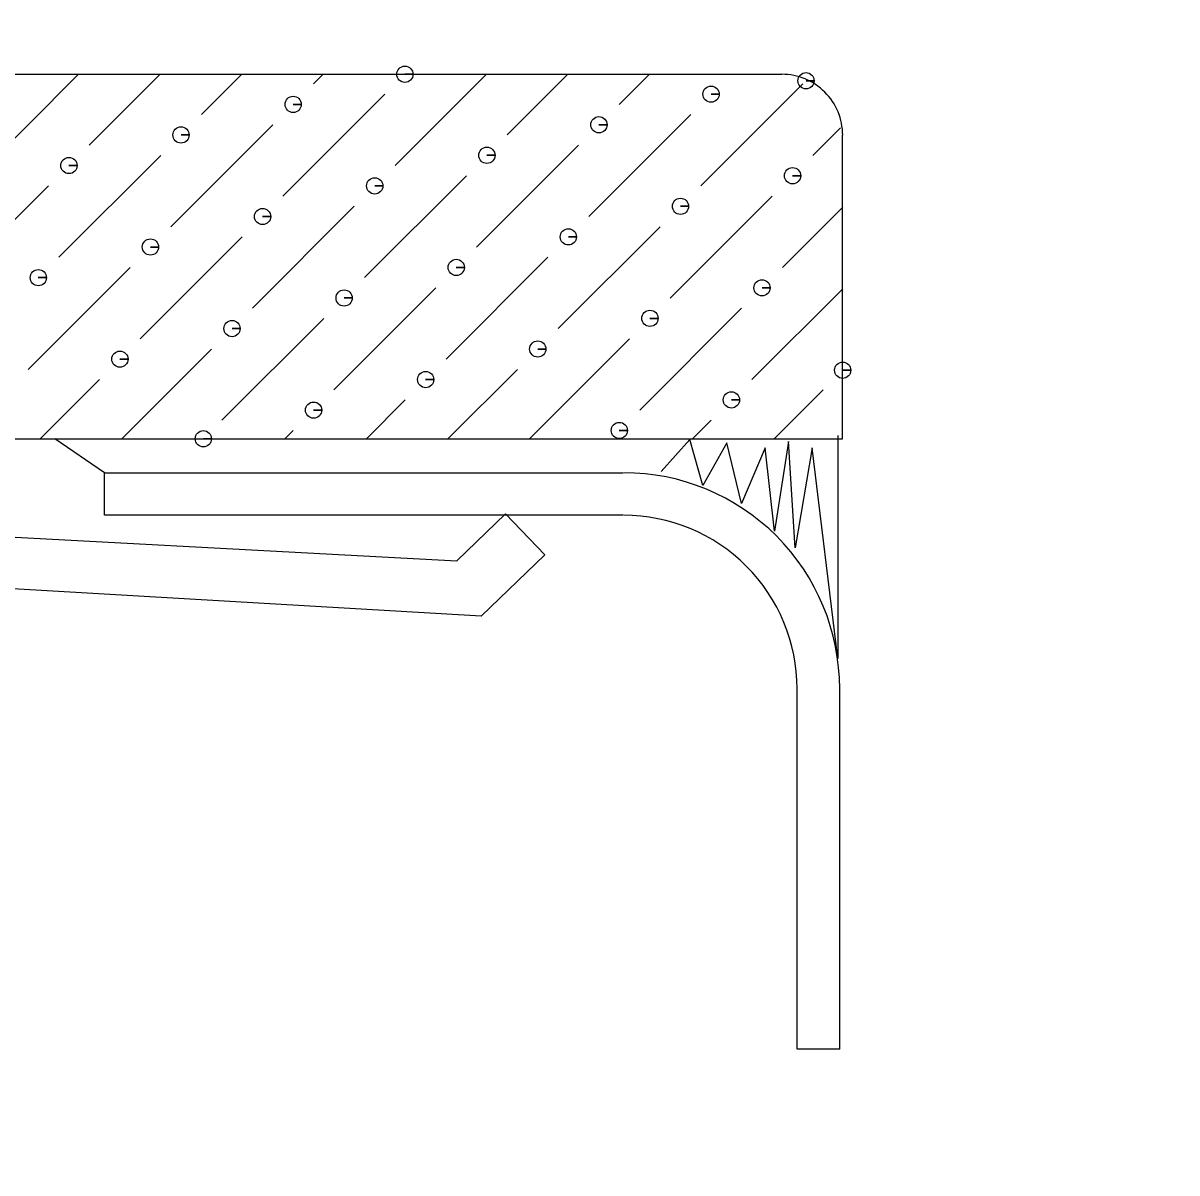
# Model space of a CAD drawing. Header units: millimetres. Extents: x 307 to 1784, y 295 to 1332.
# Drawn here: x 1347.98 to 1378.74, y 807.55 to 838.21 of the extents above; entities that cross this region are included whole.
import ezdxf

# ---------------------------------------------------------------- set-up
doc = ezdxf.new("R2010")
doc.units = ezdxf.units.MM
for name, color, linetype, lineweight in [('尺寸標注', 1, 'Continuous', 30), ('文字', 3, 'Continuous', 30), ('細實線', 1, 'Continuous', 13)]:
    doc.layers.add(name, color=color, linetype=linetype, lineweight=lineweight)
doc.styles.add('DIM', font='txt.shx', dxfattribs={"width": 0.7, "bigfont": 'chineset.shx'})
doc.dimstyles.new('mm+in(开孔纸尺寸)', dxfattribs={"dimscale": 3, "dimtxt": 3.8, "dimasz": 2, "dimexe": 1.25, "dimexo": 0.625, "dimgap": 2, "dimtad": 1, "dimtxsty": 'DIM', "dimcen": 0, "dimclrd": 256, "dimclre": 256, "dimclrt": 3, "dimadec": 0, "dimazin": 0, "dimtfac": 1, "dimtmove": 0, "dimatfit": 1, "dimfxl": 1, "dimlwd": -1, "dimarcsym": 0})

# ---------------------------------------------------------------- blocks, each defined once
blk = doc.blocks.new('*D25')
at = {"layer": 'Defpoints', "color": 0}
for p in [(689.032, 971.518), (1474.332, 971.518), (1474.332, 622.848)]:
    blk.add_point(p, dxfattribs=at)
at = {"layer": '尺寸標注', "lineweight": -2}
for p, q in [((689.032, 969.643), (689.032, 619.098)), ((1474.332, 969.643), (1474.332, 619.098))]:
    blk.add_line(p, q, dxfattribs=at)
at = {"layer": '尺寸標注'}
blk.add_line((695.032, 622.848), (1468.332, 622.848), dxfattribs=at)
for points in [[(695.032, 623.848), (695.032, 621.848), (689.032, 622.848)], [(1468.332, 621.848), (1468.332, 623.848), (1474.332, 622.848)]]:
    blk.add_solid(points, dxfattribs=at)
at = {"layer": '尺寸標注', "color": 3, "insert": (1081.682, 635.498), "char_height": 11.4, "attachment_point": 5, "style": 'DIM'}
blk.add_mtext('785,3mm [30 15/16"]', dxfattribs=at)
blk = doc.blocks.new('*D26')
at = {"layer": 'Defpoints', "color": 0}
for p in [(695.382, 971.518), (1467.982, 971.518), (1467.982, 651.77)]:
    blk.add_point(p, dxfattribs=at)
at = {"layer": '尺寸標注', "lineweight": -2}
for p, q in [((695.382, 969.643), (695.382, 648.02)), ((1467.982, 969.643), (1467.982, 648.02))]:
    blk.add_line(p, q, dxfattribs=at)
at = {"layer": '尺寸標注'}
blk.add_line((701.382, 651.77), (1461.982, 651.77), dxfattribs=at)
for points in [[(701.382, 652.77), (701.382, 650.77), (695.382, 651.77)], [(1461.982, 650.77), (1461.982, 652.77), (1467.982, 651.77)]]:
    blk.add_solid(points, dxfattribs=at)
at = {"layer": '尺寸標注', "color": 3, "insert": (1081.682, 664.42), "char_height": 11.4, "attachment_point": 5, "style": 'DIM'}
blk.add_mtext('772,6mm [30 7/16"]', dxfattribs=at)
blk = doc.blocks.new('*D31')
at = {"layer": 'Defpoints', "color": 0}
for p in [(1447.982, 969.078), (1081.682, 802.741), (1447.982, 712.267)]:
    blk.add_point(p, dxfattribs=at)
at = {"layer": '尺寸標注', "lineweight": -2}
for p, q in [((1447.982, 967.203), (1447.982, 708.517)), ((1081.682, 800.866), (1081.682, 708.517))]:
    blk.add_line(p, q, dxfattribs=at)
at = {"layer": '尺寸標注'}
blk.add_line((1087.682, 712.267), (1441.982, 712.267), dxfattribs=at)
for points in [[(1087.682, 713.267), (1087.682, 711.267), (1081.682, 712.267)], [(1441.982, 711.267), (1441.982, 713.267), (1447.982, 712.267)]]:
    blk.add_solid(points, dxfattribs=at)
at = {"layer": '尺寸標注', "color": 3, "insert": (1264.832, 724.917), "char_height": 11.4, "attachment_point": 5, "style": 'DIM'}
blk.add_mtext('366,3mm [14 7/16"]', dxfattribs=at)
blk = doc.blocks.new('*D38')
at = {"layer": 'Defpoints', "color": 0}
for p in [(701.732, 971.428), (1461.632, 971.428), (1461.632, 678.866)]:
    blk.add_point(p, dxfattribs=at)
at = {"layer": '尺寸標注', "lineweight": -2}
for p, q in [((701.732, 969.553), (701.732, 675.116)), ((1461.632, 969.553), (1461.632, 675.116))]:
    blk.add_line(p, q, dxfattribs=at)
at = {"layer": '尺寸標注'}
blk.add_line((707.732, 678.866), (1455.632, 678.866), dxfattribs=at)
for points in [[(707.732, 679.866), (707.732, 677.866), (701.732, 678.866)], [(1455.632, 677.866), (1455.632, 679.866), (1461.632, 678.866)]]:
    blk.add_solid(points, dxfattribs=at)
at = {"layer": '尺寸標注', "color": 3, "insert": (1081.682, 691.516), "char_height": 11.4, "attachment_point": 5, "style": 'DIM'}
blk.add_mtext('759,9mm [29 15/16"]', dxfattribs=at)

msp = doc.modelspace()

# ---------------------------------------------------------------- linework, layer by layer
at = {"layer": '文字'}
msp.add_lwpolyline([(1378.339, 1173.062, 0.016145), (1281.882, 1176.178), (881.482, 1176.178, 0.016145), (785.024, 1173.062, 0.375749), (705.942, 1094.291, 0.034269), (705.942, 848.565, 0.375749), (785.024, 769.793, 0.016145), (881.482, 766.678), (1281.882, 766.678, 0.016145), (1378.339, 769.793, 0.375749), (1457.421, 848.565, 0.034269), (1457.421, 1094.291, 0.375749)], format="xyb", close=True, dxfattribs=at)
at = {"layer": '細實線', "lineweight": 9}
for points, knots in [([(1358.157, 836.843), (1358.157, 836.843), (1358.374, 836.843), (1358.374, 836.843), (1358.374, 836.843), (1358.374, 836.963), (1358.276, 837.06), (1358.157, 837.06), (1358.157, 837.06), (1358.037, 837.06), (1357.94, 836.963), (1357.94, 836.843), (1357.94, 836.843), (1357.94, 836.724), (1358.037, 836.627), (1358.157, 836.627), (1358.157, 836.627), (1358.276, 836.627), (1358.374, 836.724), (1358.374, 836.843), (1358.374, 836.843), (1358.374, 836.843), (1358.157, 836.843), (1358.157, 836.843)], [0, 0, 0, 0, 0.142857, 0.142857, 0.142857, 0.142857, 0.285714, 0.285714, 0.285714, 0.285714, 0.428571, 0.428571, 0.428571, 0.428571, 0.571429, 0.571429, 0.571429, 0.571429, 0.714286, 0.714286, 0.714286, 0.714286, 1, 1, 1, 1]), ([(1369.828, 835.22), (1369.828, 835.65), (1369.656, 836.062), (1369.352, 836.366), (1369.352, 836.366), (1369.047, 836.671), (1368.636, 836.843), (1368.204, 836.843)], [0, 0, 0, 0, 0.333333, 0.333333, 0.333333, 0.333333, 1, 1, 1, 1]), ([(1368.851, 836.67), (1368.851, 836.67), (1369.068, 836.67), (1369.068, 836.67), (1369.068, 836.67), (1369.068, 836.789), (1368.971, 836.887), (1368.851, 836.887), (1368.851, 836.887), (1368.732, 836.887), (1368.635, 836.789), (1368.635, 836.67), (1368.635, 836.67), (1368.635, 836.55), (1368.732, 836.453), (1368.851, 836.453), (1368.851, 836.453), (1368.971, 836.453), (1369.068, 836.55), (1369.068, 836.67), (1369.068, 836.67), (1369.068, 836.67), (1368.851, 836.67), (1368.851, 836.67)], [0, 0, 0, 0, 0.142857, 0.142857, 0.142857, 0.142857, 0.285714, 0.285714, 0.285714, 0.285714, 0.428571, 0.428571, 0.428571, 0.428571, 0.571429, 0.571429, 0.571429, 0.571429, 0.714286, 0.714286, 0.714286, 0.714286, 1, 1, 1, 1]), ([(1366.32, 836.313), (1366.32, 836.313), (1366.536, 836.313), (1366.536, 836.313), (1366.536, 836.313), (1366.536, 836.432), (1366.439, 836.529), (1366.32, 836.529), (1366.32, 836.529), (1366.2, 836.529), (1366.103, 836.432), (1366.103, 836.313), (1366.103, 836.313), (1366.103, 836.193), (1366.2, 836.096), (1366.32, 836.096), (1366.32, 836.096), (1366.439, 836.096), (1366.536, 836.193), (1366.536, 836.313), (1366.536, 836.313), (1366.536, 836.313), (1366.32, 836.313), (1366.32, 836.313)], [0, 0, 0, 0, 0.142857, 0.142857, 0.142857, 0.142857, 0.285714, 0.285714, 0.285714, 0.285714, 0.428571, 0.428571, 0.428571, 0.428571, 0.571429, 0.571429, 0.571429, 0.571429, 0.714286, 0.714286, 0.714286, 0.714286, 1, 1, 1, 1]), ([(1355.18, 836.04), (1355.18, 836.04), (1355.396, 836.04), (1355.396, 836.04), (1355.396, 836.04), (1355.396, 836.16), (1355.299, 836.257), (1355.18, 836.257), (1355.18, 836.257), (1355.06, 836.257), (1354.963, 836.16), (1354.963, 836.04), (1354.963, 836.04), (1354.963, 835.921), (1355.06, 835.824), (1355.18, 835.824), (1355.18, 835.824), (1355.299, 835.824), (1355.396, 835.921), (1355.396, 836.04), (1355.396, 836.04), (1355.396, 836.04), (1355.18, 836.04), (1355.18, 836.04)], [0, 0, 0, 0, 0.142857, 0.142857, 0.142857, 0.142857, 0.285714, 0.285714, 0.285714, 0.285714, 0.428571, 0.428571, 0.428571, 0.428571, 0.571429, 0.571429, 0.571429, 0.571429, 0.714286, 0.714286, 0.714286, 0.714286, 1, 1, 1, 1]), ([(1352.19, 835.226), (1352.19, 835.226), (1352.407, 835.226), (1352.407, 835.226), (1352.407, 835.226), (1352.407, 835.345), (1352.309, 835.442), (1352.19, 835.442), (1352.19, 835.442), (1352.07, 835.442), (1351.973, 835.345), (1351.973, 835.226), (1351.973, 835.226), (1351.973, 835.106), (1352.07, 835.009), (1352.19, 835.009), (1352.19, 835.009), (1352.309, 835.009), (1352.407, 835.106), (1352.407, 835.226), (1352.407, 835.226), (1352.407, 835.226), (1352.19, 835.226), (1352.19, 835.226)], [0, 0, 0, 0, 0.142857, 0.142857, 0.142857, 0.142857, 0.285714, 0.285714, 0.285714, 0.285714, 0.428571, 0.428571, 0.428571, 0.428571, 0.571429, 0.571429, 0.571429, 0.571429, 0.714286, 0.714286, 0.714286, 0.714286, 1, 1, 1, 1]), ([(1363.33, 835.496), (1363.33, 835.496), (1363.547, 835.496), (1363.547, 835.496), (1363.547, 835.496), (1363.547, 835.616), (1363.45, 835.713), (1363.33, 835.713), (1363.33, 835.713), (1363.211, 835.713), (1363.113, 835.616), (1363.113, 835.496), (1363.113, 835.496), (1363.113, 835.377), (1363.211, 835.279), (1363.33, 835.279), (1363.33, 835.279), (1363.45, 835.279), (1363.547, 835.377), (1363.547, 835.496), (1363.547, 835.496), (1363.547, 835.496), (1363.33, 835.496), (1363.33, 835.496)], [0, 0, 0, 0, 0.142857, 0.142857, 0.142857, 0.142857, 0.285714, 0.285714, 0.285714, 0.285714, 0.428571, 0.428571, 0.428571, 0.428571, 0.571429, 0.571429, 0.571429, 0.571429, 0.714286, 0.714286, 0.714286, 0.714286, 1, 1, 1, 1]), ([(1360.343, 834.683), (1360.343, 834.683), (1360.56, 834.683), (1360.56, 834.683), (1360.56, 834.683), (1360.56, 834.802), (1360.462, 834.9), (1360.343, 834.9), (1360.343, 834.9), (1360.223, 834.9), (1360.126, 834.802), (1360.126, 834.683), (1360.126, 834.683), (1360.126, 834.564), (1360.223, 834.466), (1360.343, 834.466), (1360.343, 834.466), (1360.462, 834.466), (1360.56, 834.564), (1360.56, 834.683), (1360.56, 834.683), (1360.56, 834.683), (1360.343, 834.683), (1360.343, 834.683)], [0, 0, 0, 0, 0.142857, 0.142857, 0.142857, 0.142857, 0.285714, 0.285714, 0.285714, 0.285714, 0.428571, 0.428571, 0.428571, 0.428571, 0.571429, 0.571429, 0.571429, 0.571429, 0.714286, 0.714286, 0.714286, 0.714286, 1, 1, 1, 1]), ([(1349.203, 834.41), (1349.203, 834.41), (1349.419, 834.41), (1349.419, 834.41), (1349.419, 834.41), (1349.419, 834.53), (1349.322, 834.627), (1349.203, 834.627), (1349.203, 834.627), (1349.083, 834.627), (1348.986, 834.53), (1348.986, 834.41), (1348.986, 834.41), (1348.986, 834.291), (1349.083, 834.194), (1349.203, 834.194), (1349.203, 834.194), (1349.322, 834.194), (1349.419, 834.291), (1349.419, 834.41), (1349.419, 834.41), (1349.419, 834.41), (1349.203, 834.41), (1349.203, 834.41)], [0, 0, 0, 0, 0.142857, 0.142857, 0.142857, 0.142857, 0.285714, 0.285714, 0.285714, 0.285714, 0.428571, 0.428571, 0.428571, 0.428571, 0.571429, 0.571429, 0.571429, 0.571429, 0.714286, 0.714286, 0.714286, 0.714286, 1, 1, 1, 1]), ([(1368.493, 834.138), (1368.493, 834.138), (1368.709, 834.138), (1368.709, 834.138), (1368.709, 834.138), (1368.709, 834.258), (1368.612, 834.355), (1368.493, 834.355), (1368.493, 834.355), (1368.373, 834.355), (1368.276, 834.258), (1368.276, 834.138), (1368.276, 834.138), (1368.276, 834.019), (1368.373, 833.922), (1368.493, 833.922), (1368.493, 833.922), (1368.612, 833.922), (1368.709, 834.019), (1368.709, 834.138), (1368.709, 834.138), (1368.709, 834.138), (1368.493, 834.138), (1368.493, 834.138)], [0, 0, 0, 0, 0.142857, 0.142857, 0.142857, 0.142857, 0.285714, 0.285714, 0.285714, 0.285714, 0.428571, 0.428571, 0.428571, 0.428571, 0.571429, 0.571429, 0.571429, 0.571429, 0.714286, 0.714286, 0.714286, 0.714286, 1, 1, 1, 1]), ([(1357.354, 833.868), (1357.354, 833.868), (1357.571, 833.868), (1357.571, 833.868), (1357.571, 833.868), (1357.571, 833.988), (1357.473, 834.085), (1357.354, 834.085), (1357.354, 834.085), (1357.234, 834.085), (1357.137, 833.988), (1357.137, 833.868), (1357.137, 833.868), (1357.137, 833.749), (1357.234, 833.651), (1357.354, 833.651), (1357.354, 833.651), (1357.473, 833.651), (1357.571, 833.749), (1357.571, 833.868), (1357.571, 833.868), (1357.571, 833.868), (1357.354, 833.868), (1357.354, 833.868)], [0, 0, 0, 0, 0.142857, 0.142857, 0.142857, 0.142857, 0.285714, 0.285714, 0.285714, 0.285714, 0.428571, 0.428571, 0.428571, 0.428571, 0.571429, 0.571429, 0.571429, 0.571429, 0.714286, 0.714286, 0.714286, 0.714286, 1, 1, 1, 1]), ([(1354.364, 833.051), (1354.364, 833.051), (1354.581, 833.051), (1354.581, 833.051), (1354.581, 833.051), (1354.581, 833.171), (1354.484, 833.268), (1354.364, 833.268), (1354.364, 833.268), (1354.245, 833.268), (1354.148, 833.171), (1354.148, 833.051), (1354.148, 833.051), (1354.148, 832.932), (1354.245, 832.835), (1354.364, 832.835), (1354.364, 832.835), (1354.484, 832.835), (1354.581, 832.932), (1354.581, 833.051), (1354.581, 833.051), (1354.581, 833.051), (1354.364, 833.051), (1354.364, 833.051)], [0, 0, 0, 0, 0.142857, 0.142857, 0.142857, 0.142857, 0.285714, 0.285714, 0.285714, 0.285714, 0.428571, 0.428571, 0.428571, 0.428571, 0.571429, 0.571429, 0.571429, 0.571429, 0.714286, 0.714286, 0.714286, 0.714286, 1, 1, 1, 1]), ([(1365.505, 833.323), (1365.505, 833.323), (1365.721, 833.323), (1365.721, 833.323), (1365.721, 833.323), (1365.721, 833.443), (1365.624, 833.54), (1365.505, 833.54), (1365.505, 833.54), (1365.385, 833.54), (1365.288, 833.443), (1365.288, 833.323), (1365.288, 833.323), (1365.288, 833.204), (1365.385, 833.107), (1365.505, 833.107), (1365.505, 833.107), (1365.624, 833.107), (1365.721, 833.204), (1365.721, 833.323), (1365.721, 833.323), (1365.721, 833.323), (1365.505, 833.323), (1365.505, 833.323)], [0, 0, 0, 0, 0.142857, 0.142857, 0.142857, 0.142857, 0.285714, 0.285714, 0.285714, 0.285714, 0.428571, 0.428571, 0.428571, 0.428571, 0.571429, 0.571429, 0.571429, 0.571429, 0.714286, 0.714286, 0.714286, 0.714286, 1, 1, 1, 1]), ([(1362.516, 832.509), (1362.516, 832.509), (1362.732, 832.509), (1362.732, 832.509), (1362.732, 832.509), (1362.732, 832.628), (1362.635, 832.725), (1362.516, 832.725), (1362.516, 832.725), (1362.396, 832.725), (1362.299, 832.628), (1362.299, 832.509), (1362.299, 832.509), (1362.299, 832.389), (1362.396, 832.292), (1362.516, 832.292), (1362.516, 832.292), (1362.635, 832.292), (1362.732, 832.389), (1362.732, 832.509), (1362.732, 832.509), (1362.732, 832.509), (1362.516, 832.509), (1362.516, 832.509)], [0, 0, 0, 0, 0.142857, 0.142857, 0.142857, 0.142857, 0.285714, 0.285714, 0.285714, 0.285714, 0.428571, 0.428571, 0.428571, 0.428571, 0.571429, 0.571429, 0.571429, 0.571429, 0.714286, 0.714286, 0.714286, 0.714286, 1, 1, 1, 1]), ([(1351.375, 832.238), (1351.375, 832.238), (1351.592, 832.238), (1351.592, 832.238), (1351.592, 832.238), (1351.592, 832.358), (1351.495, 832.455), (1351.375, 832.455), (1351.375, 832.455), (1351.256, 832.455), (1351.158, 832.358), (1351.158, 832.238), (1351.158, 832.238), (1351.158, 832.119), (1351.256, 832.021), (1351.375, 832.021), (1351.375, 832.021), (1351.495, 832.021), (1351.592, 832.119), (1351.592, 832.238), (1351.592, 832.238), (1351.592, 832.238), (1351.375, 832.238), (1351.375, 832.238)], [0, 0, 0, 0, 0.142857, 0.142857, 0.142857, 0.142857, 0.285714, 0.285714, 0.285714, 0.285714, 0.428571, 0.428571, 0.428571, 0.428571, 0.571429, 0.571429, 0.571429, 0.571429, 0.714286, 0.714286, 0.714286, 0.714286, 1, 1, 1, 1]), ([(1359.526, 831.694), (1359.526, 831.694), (1359.743, 831.694), (1359.743, 831.694), (1359.743, 831.694), (1359.743, 831.813), (1359.645, 831.91), (1359.526, 831.91), (1359.526, 831.91), (1359.407, 831.91), (1359.309, 831.813), (1359.309, 831.694), (1359.309, 831.694), (1359.309, 831.574), (1359.407, 831.477), (1359.526, 831.477), (1359.526, 831.477), (1359.645, 831.477), (1359.743, 831.574), (1359.743, 831.694), (1359.743, 831.694), (1359.743, 831.694), (1359.526, 831.694), (1359.526, 831.694)], [0, 0, 0, 0, 0.142857, 0.142857, 0.142857, 0.142857, 0.285714, 0.285714, 0.285714, 0.285714, 0.428571, 0.428571, 0.428571, 0.428571, 0.571429, 0.571429, 0.571429, 0.571429, 0.714286, 0.714286, 0.714286, 0.714286, 1, 1, 1, 1]), ([(1348.386, 831.421), (1348.386, 831.421), (1348.603, 831.421), (1348.603, 831.421), (1348.603, 831.421), (1348.603, 831.541), (1348.505, 831.638), (1348.386, 831.638), (1348.386, 831.638), (1348.266, 831.638), (1348.169, 831.541), (1348.169, 831.421), (1348.169, 831.421), (1348.169, 831.302), (1348.266, 831.205), (1348.386, 831.205), (1348.386, 831.205), (1348.505, 831.205), (1348.603, 831.302), (1348.603, 831.421), (1348.603, 831.421), (1348.603, 831.421), (1348.386, 831.421), (1348.386, 831.421)], [0, 0, 0, 0, 0.142857, 0.142857, 0.142857, 0.142857, 0.285714, 0.285714, 0.285714, 0.285714, 0.428571, 0.428571, 0.428571, 0.428571, 0.571429, 0.571429, 0.571429, 0.571429, 0.714286, 0.714286, 0.714286, 0.714286, 1, 1, 1, 1]), ([(1367.678, 831.15), (1367.678, 831.15), (1367.894, 831.15), (1367.894, 831.15), (1367.894, 831.15), (1367.894, 831.269), (1367.797, 831.366), (1367.678, 831.366), (1367.678, 831.366), (1367.558, 831.366), (1367.461, 831.269), (1367.461, 831.15), (1367.461, 831.15), (1367.461, 831.03), (1367.558, 830.933), (1367.678, 830.933), (1367.678, 830.933), (1367.797, 830.933), (1367.894, 831.03), (1367.894, 831.15), (1367.894, 831.15), (1367.894, 831.15), (1367.678, 831.15), (1367.678, 831.15)], [0, 0, 0, 0, 0.142857, 0.142857, 0.142857, 0.142857, 0.285714, 0.285714, 0.285714, 0.285714, 0.428571, 0.428571, 0.428571, 0.428571, 0.571429, 0.571429, 0.571429, 0.571429, 0.714286, 0.714286, 0.714286, 0.714286, 1, 1, 1, 1]), ([(1356.539, 830.879), (1356.539, 830.879), (1356.755, 830.879), (1356.755, 830.879), (1356.755, 830.879), (1356.755, 830.998), (1356.658, 831.095), (1356.539, 831.095), (1356.539, 831.095), (1356.419, 831.095), (1356.322, 830.998), (1356.322, 830.879), (1356.322, 830.879), (1356.322, 830.759), (1356.419, 830.662), (1356.539, 830.662), (1356.539, 830.662), (1356.658, 830.662), (1356.755, 830.759), (1356.755, 830.879), (1356.755, 830.879), (1356.755, 830.879), (1356.539, 830.879), (1356.539, 830.879)], [0, 0, 0, 0, 0.142857, 0.142857, 0.142857, 0.142857, 0.285714, 0.285714, 0.285714, 0.285714, 0.428571, 0.428571, 0.428571, 0.428571, 0.571429, 0.571429, 0.571429, 0.571429, 0.714286, 0.714286, 0.714286, 0.714286, 1, 1, 1, 1]), ([(1364.69, 830.336), (1364.69, 830.336), (1364.907, 830.336), (1364.907, 830.336), (1364.907, 830.336), (1364.907, 830.455), (1364.809, 830.553), (1364.69, 830.553), (1364.69, 830.553), (1364.571, 830.553), (1364.473, 830.455), (1364.473, 830.336), (1364.473, 830.336), (1364.473, 830.217), (1364.571, 830.119), (1364.69, 830.119), (1364.69, 830.119), (1364.809, 830.119), (1364.907, 830.217), (1364.907, 830.336), (1364.907, 830.336), (1364.907, 830.336), (1364.69, 830.336), (1364.69, 830.336)], [0, 0, 0, 0, 0.142857, 0.142857, 0.142857, 0.142857, 0.285714, 0.285714, 0.285714, 0.285714, 0.428571, 0.428571, 0.428571, 0.428571, 0.571429, 0.571429, 0.571429, 0.571429, 0.714286, 0.714286, 0.714286, 0.714286, 1, 1, 1, 1]), ([(1353.55, 830.064), (1353.55, 830.064), (1353.766, 830.064), (1353.766, 830.064), (1353.766, 830.064), (1353.766, 830.183), (1353.669, 830.281), (1353.55, 830.281), (1353.55, 830.281), (1353.43, 830.281), (1353.333, 830.183), (1353.333, 830.064), (1353.333, 830.064), (1353.333, 829.945), (1353.43, 829.847), (1353.55, 829.847), (1353.55, 829.847), (1353.669, 829.847), (1353.766, 829.945), (1353.766, 830.064), (1353.766, 830.064), (1353.766, 830.064), (1353.55, 830.064), (1353.55, 830.064)], [0, 0, 0, 0, 0.142857, 0.142857, 0.142857, 0.142857, 0.285714, 0.285714, 0.285714, 0.285714, 0.428571, 0.428571, 0.428571, 0.428571, 0.571429, 0.571429, 0.571429, 0.571429, 0.714286, 0.714286, 0.714286, 0.714286, 1, 1, 1, 1]), ([(1361.7, 829.519), (1361.7, 829.519), (1361.917, 829.519), (1361.917, 829.519), (1361.917, 829.519), (1361.917, 829.639), (1361.82, 829.736), (1361.7, 829.736), (1361.7, 829.736), (1361.581, 829.736), (1361.484, 829.639), (1361.484, 829.519), (1361.484, 829.519), (1361.484, 829.4), (1361.581, 829.303), (1361.7, 829.303), (1361.7, 829.303), (1361.82, 829.303), (1361.917, 829.4), (1361.917, 829.519), (1361.917, 829.519), (1361.917, 829.519), (1361.7, 829.519), (1361.7, 829.519)], [0, 0, 0, 0, 0.142857, 0.142857, 0.142857, 0.142857, 0.285714, 0.285714, 0.285714, 0.285714, 0.428571, 0.428571, 0.428571, 0.428571, 0.571429, 0.571429, 0.571429, 0.571429, 0.714286, 0.714286, 0.714286, 0.714286, 1, 1, 1, 1]), ([(1350.56, 829.249), (1350.56, 829.249), (1350.777, 829.249), (1350.777, 829.249), (1350.777, 829.249), (1350.777, 829.368), (1350.68, 829.465), (1350.56, 829.465), (1350.56, 829.465), (1350.441, 829.465), (1350.344, 829.368), (1350.344, 829.249), (1350.344, 829.249), (1350.344, 829.129), (1350.441, 829.032), (1350.56, 829.032), (1350.56, 829.032), (1350.68, 829.032), (1350.777, 829.129), (1350.777, 829.249), (1350.777, 829.249), (1350.777, 829.249), (1350.56, 829.249), (1350.56, 829.249)], [0, 0, 0, 0, 0.142857, 0.142857, 0.142857, 0.142857, 0.285714, 0.285714, 0.285714, 0.285714, 0.428571, 0.428571, 0.428571, 0.428571, 0.571429, 0.571429, 0.571429, 0.571429, 0.714286, 0.714286, 0.714286, 0.714286, 1, 1, 1, 1]), ([(1369.828, 828.954), (1369.828, 828.954), (1370.044, 828.954), (1370.044, 828.954), (1370.044, 828.954), (1370.044, 829.073), (1369.947, 829.171), (1369.828, 829.171), (1369.828, 829.171), (1369.708, 829.171), (1369.611, 829.073), (1369.611, 828.954), (1369.611, 828.954), (1369.611, 828.835), (1369.708, 828.737), (1369.828, 828.737), (1369.828, 828.737), (1369.947, 828.737), (1370.044, 828.835), (1370.044, 828.954), (1370.044, 828.954), (1370.044, 828.954), (1369.828, 828.954), (1369.828, 828.954)], [0, 0, 0, 0, 0.142857, 0.142857, 0.142857, 0.142857, 0.285714, 0.285714, 0.285714, 0.285714, 0.428571, 0.428571, 0.428571, 0.428571, 0.571429, 0.571429, 0.571429, 0.571429, 0.714286, 0.714286, 0.714286, 0.714286, 1, 1, 1, 1]), ([(1358.711, 828.704), (1358.711, 828.704), (1358.928, 828.704), (1358.928, 828.704), (1358.928, 828.704), (1358.928, 828.824), (1358.831, 828.921), (1358.711, 828.921), (1358.711, 828.921), (1358.592, 828.921), (1358.494, 828.824), (1358.494, 828.704), (1358.494, 828.704), (1358.494, 828.585), (1358.592, 828.487), (1358.711, 828.487), (1358.711, 828.487), (1358.831, 828.487), (1358.928, 828.585), (1358.928, 828.704), (1358.928, 828.704), (1358.928, 828.704), (1358.711, 828.704), (1358.711, 828.704)], [0, 0, 0, 0, 0.142857, 0.142857, 0.142857, 0.142857, 0.285714, 0.285714, 0.285714, 0.285714, 0.428571, 0.428571, 0.428571, 0.428571, 0.571429, 0.571429, 0.571429, 0.571429, 0.714286, 0.714286, 0.714286, 0.714286, 1, 1, 1, 1]), ([(1366.862, 828.162), (1366.862, 828.162), (1367.079, 828.162), (1367.079, 828.162), (1367.079, 828.162), (1367.079, 828.281), (1366.982, 828.378), (1366.862, 828.378), (1366.862, 828.378), (1366.743, 828.378), (1366.645, 828.281), (1366.645, 828.162), (1366.645, 828.162), (1366.645, 828.042), (1366.743, 827.945), (1366.862, 827.945), (1366.862, 827.945), (1366.982, 827.945), (1367.079, 828.042), (1367.079, 828.162), (1367.079, 828.162), (1367.079, 828.162), (1366.862, 828.162), (1366.862, 828.162)], [0, 0, 0, 0, 0.142857, 0.142857, 0.142857, 0.142857, 0.285714, 0.285714, 0.285714, 0.285714, 0.428571, 0.428571, 0.428571, 0.428571, 0.571429, 0.571429, 0.571429, 0.571429, 0.714286, 0.714286, 0.714286, 0.714286, 1, 1, 1, 1]), ([(1355.724, 827.89), (1355.724, 827.89), (1355.941, 827.89), (1355.941, 827.89), (1355.941, 827.89), (1355.941, 828.009), (1355.843, 828.106), (1355.724, 828.106), (1355.724, 828.106), (1355.604, 828.106), (1355.507, 828.009), (1355.507, 827.89), (1355.507, 827.89), (1355.507, 827.77), (1355.604, 827.673), (1355.724, 827.673), (1355.724, 827.673), (1355.843, 827.673), (1355.941, 827.77), (1355.941, 827.89), (1355.941, 827.89), (1355.941, 827.89), (1355.724, 827.89), (1355.724, 827.89)], [0, 0, 0, 0, 0.142857, 0.142857, 0.142857, 0.142857, 0.285714, 0.285714, 0.285714, 0.285714, 0.428571, 0.428571, 0.428571, 0.428571, 0.571429, 0.571429, 0.571429, 0.571429, 0.714286, 0.714286, 0.714286, 0.714286, 1, 1, 1, 1]), ([(1363.873, 827.347), (1363.873, 827.347), (1364.09, 827.347), (1364.09, 827.347), (1364.09, 827.347), (1364.09, 827.466), (1363.993, 827.564), (1363.873, 827.564), (1363.873, 827.564), (1363.754, 827.564), (1363.657, 827.466), (1363.657, 827.347), (1363.657, 827.347), (1363.657, 827.227), (1363.754, 827.13), (1363.873, 827.13), (1363.873, 827.13), (1363.993, 827.13), (1364.09, 827.227), (1364.09, 827.347), (1364.09, 827.347), (1364.09, 827.347), (1363.873, 827.347), (1363.873, 827.347)], [0, 0, 0, 0, 0.142857, 0.142857, 0.142857, 0.142857, 0.285714, 0.285714, 0.285714, 0.285714, 0.428571, 0.428571, 0.428571, 0.428571, 0.571429, 0.571429, 0.571429, 0.571429, 0.714286, 0.714286, 0.714286, 0.714286, 1, 1, 1, 1]), ([(1352.785, 827.125), (1352.785, 827.125), (1353.002, 827.125), (1353.002, 827.125), (1353.002, 827.125), (1353.002, 827.245), (1352.904, 827.342), (1352.785, 827.342), (1352.785, 827.342), (1352.665, 827.342), (1352.568, 827.245), (1352.568, 827.125), (1352.568, 827.125), (1352.568, 827.006), (1352.665, 826.908), (1352.785, 826.908), (1352.785, 826.908), (1352.904, 826.908), (1353.002, 827.006), (1353.002, 827.125), (1353.002, 827.125), (1353.002, 827.125), (1352.785, 827.125), (1352.785, 827.125)], [0, 0, 0, 0, 0.142857, 0.142857, 0.142857, 0.142857, 0.285714, 0.285714, 0.285714, 0.285714, 0.428571, 0.428571, 0.428571, 0.428571, 0.571429, 0.571429, 0.571429, 0.571429, 0.714286, 0.714286, 0.714286, 0.714286, 1, 1, 1, 1]), ([(1369.701, 827.213), (1369.701, 827.213), (1369.701, 821.264), (1369.701, 821.264), (1369.701, 821.264), (1369.701, 821.264), (1369.018, 826.887), (1369.018, 826.887), (1369.018, 826.887), (1369.018, 826.887), (1368.56, 824.219), (1368.56, 824.219), (1368.56, 824.219), (1368.56, 824.219), (1368.388, 827.05), (1368.388, 827.05), (1368.388, 827.05), (1368.388, 827.05), (1368.007, 824.664), (1368.007, 824.664), (1368.007, 824.664), (1368.007, 824.664), (1367.761, 826.887), (1367.761, 826.887), (1367.761, 826.887), (1367.761, 826.887), (1367.131, 825.396), (1367.131, 825.396), (1367.131, 825.396), (1367.131, 825.396), (1366.739, 827.02), (1366.739, 827.02), (1366.739, 827.02), (1366.739, 827.02), (1366.096, 825.878), (1366.096, 825.878), (1366.096, 825.878), (1366.096, 825.878), (1365.757, 827.11), (1365.757, 827.11), (1365.757, 827.11), (1365.757, 827.11), (1364.988, 826.254), (1364.988, 826.254)], [0, 0, 0, 0, 0.083333, 0.083333, 0.083333, 0.083333, 0.166667, 0.166667, 0.166667, 0.166667, 0.25, 0.25, 0.25, 0.25, 0.333333, 0.333333, 0.333333, 0.333333, 0.416667, 0.416667, 0.416667, 0.416667, 0.5, 0.5, 0.5, 0.5, 0.583333, 0.583333, 0.583333, 0.583333, 0.666667, 0.666667, 0.666667, 0.666667, 0.75, 0.75, 0.75, 0.75, 0.833333, 0.833333, 0.833333, 0.833333, 1, 1, 1, 1]), ([(1369.748, 820.463), (1369.748, 821.99), (1369.141, 823.454), (1368.063, 824.534), (1368.063, 824.534), (1366.982, 825.612), (1365.517, 826.219), (1363.991, 826.219)], [0, 0, 0, 0, 0.333333, 0.333333, 0.333333, 0.333333, 1, 1, 1, 1]), ([(1368.614, 820.463), (1368.614, 821.689), (1368.127, 822.864), (1367.259, 823.733), (1367.259, 823.733), (1366.393, 824.6), (1365.217, 825.085), (1363.99, 825.085)], [0, 0, 0, 0, 0.333333, 0.333333, 0.333333, 0.333333, 1, 1, 1, 1])]:
    msp.add_open_spline(points, degree=3, knots=knots, dxfattribs=at)
for points in [[(1368.204, 836.84), (1368.204, 836.84), (1324.431, 836.84), (1324.431, 836.84)], [(1346.758, 834.138), (1346.758, 834.138), (1349.461, 836.843), (1349.461, 836.843)], [(1349.745, 834.953), (1349.745, 834.953), (1351.636, 836.843), (1351.636, 836.843)], [(1352.735, 835.768), (1352.735, 835.768), (1353.808, 836.843), (1353.808, 836.843)], [(1355.724, 836.585), (1355.724, 836.585), (1355.982, 836.843), (1355.982, 836.843)], [(1357.896, 834.41), (1357.896, 834.41), (1360.329, 836.843), (1360.329, 836.843)], [(1360.886, 835.225), (1360.886, 835.225), (1362.504, 836.843), (1362.504, 836.843)], [(1363.873, 836.04), (1363.873, 836.04), (1364.676, 836.843), (1364.676, 836.843)], [(1366.047, 833.868), (1366.047, 833.868), (1368.764, 836.585), (1368.764, 836.585)], [(1354.907, 833.595), (1354.907, 833.595), (1357.624, 836.312), (1357.624, 836.312)], [(1363.059, 833.051), (1363.059, 833.051), (1365.776, 835.768), (1365.776, 835.768)], [(1351.92, 832.78), (1351.92, 832.78), (1354.637, 835.496), (1354.637, 835.496)], [(1369.036, 834.682), (1369.036, 834.682), (1369.774, 835.419), (1369.774, 835.419)], [(1369.825, 827.123), (1369.825, 827.123), (1369.825, 835.218), (1369.825, 835.218)], [(1360.071, 832.238), (1360.071, 832.238), (1362.788, 834.953), (1362.788, 834.953)], [(1348.931, 831.965), (1348.931, 831.965), (1351.648, 834.682), (1351.648, 834.682)], [(1357.081, 831.421), (1357.081, 831.421), (1359.799, 834.138), (1359.799, 834.138)], [(1345.941, 831.149), (1345.941, 831.149), (1348.658, 833.868), (1348.658, 833.868)], [(1365.232, 830.878), (1365.232, 830.878), (1367.949, 833.595), (1367.949, 833.595)], [(1354.094, 830.606), (1354.094, 830.606), (1356.809, 833.323), (1356.809, 833.323)], [(1368.22, 831.693), (1368.22, 831.693), (1369.828, 833.3), (1369.828, 833.3)], [(1362.243, 830.063), (1362.243, 830.063), (1364.961, 832.78), (1364.961, 832.78)], [(1351.105, 829.791), (1351.105, 829.791), (1353.822, 832.508), (1353.822, 832.508)], [(1359.254, 829.249), (1359.254, 829.249), (1361.971, 831.965), (1361.971, 831.965)], [(1348.116, 828.976), (1348.116, 828.976), (1350.832, 831.693), (1350.832, 831.693)], [(1356.267, 828.433), (1356.267, 828.433), (1358.984, 831.149), (1358.984, 831.149)], [(1367.407, 828.704), (1367.407, 828.704), (1369.828, 831.126), (1369.828, 831.126)], [(1364.417, 827.889), (1364.417, 827.889), (1367.135, 830.606), (1367.135, 830.606)], [(1353.277, 827.619), (1353.277, 827.619), (1355.994, 830.336), (1355.994, 830.336)], [(1361.479, 827.125), (1361.479, 827.125), (1364.145, 829.791), (1364.145, 829.791)], [(1350.611, 827.125), (1350.611, 827.125), (1353.005, 829.519), (1353.005, 829.519)], [(1359.306, 827.125), (1359.306, 827.125), (1361.157, 828.976), (1361.157, 828.976)], [(1348.438, 827.125), (1348.438, 827.125), (1350.018, 828.704), (1350.018, 828.704)], [(1368, 827.125), (1368, 827.125), (1369.309, 828.433), (1369.309, 828.433)], [(1357.132, 827.125), (1357.132, 827.125), (1358.168, 828.161), (1358.168, 828.161)], [(1365.826, 827.125), (1365.826, 827.125), (1366.32, 827.619), (1366.32, 827.619)], [(1325.159, 827.125), (1325.159, 827.125), (1369.825, 827.125), (1369.825, 827.125)], [(1350.151, 826.221), (1350.151, 826.221), (1348.83, 827.125), (1348.83, 827.125)], [(1354.958, 827.125), (1354.958, 827.125), (1355.18, 827.346), (1355.18, 827.346)], [(1350.15, 826.221), (1350.15, 826.221), (1363.979, 826.221), (1363.979, 826.221)], [(1350.151, 825.085), (1350.151, 825.085), (1350.151, 826.219), (1350.151, 826.219)], [(1329.022, 825.509), (1329.022, 825.509), (1359.544, 823.874), (1359.544, 823.874)], [(1363.979, 825.085), (1363.979, 825.085), (1350.15, 825.085), (1350.15, 825.085)], [(1359.545, 823.875), (1359.545, 823.875), (1360.84, 825.122), (1360.84, 825.122)], [(1360.839, 825.122), (1360.839, 825.122), (1361.888, 824.031), (1361.888, 824.031)], [(1360.192, 822.401), (1360.192, 822.401), (1328.214, 824.264), (1328.214, 824.264)], [(1361.888, 824.029), (1361.888, 824.029), (1360.194, 822.4), (1360.194, 822.4)], [(1368.612, 810.85), (1368.612, 810.85), (1368.612, 820.463), (1368.612, 820.463)], [(1369.746, 820.463), (1369.746, 820.463), (1369.746, 810.85), (1369.746, 810.85)], [(1369.755, 810.85), (1369.755, 810.85), (1368.621, 810.85), (1368.621, 810.85)]]:
    msp.add_open_spline(points, degree=3, dxfattribs=at)

# ---------------------------------------------------------------- dimensions: what is measured, and where the dimension line sits
at = {"layer": '尺寸標注'}
for base, p1, p2, picture, middle in [((1474.332, 622.848), (689.032, 971.518), (1474.332, 971.518), '*D25', (1081.682, 622.848)), ((1467.982, 651.77), (695.382, 971.518), (1467.982, 971.518), '*D26', (1081.682, 651.77)), ((1461.632, 678.866), (701.732, 971.428), (1461.632, 971.428), '*D38', (1081.682, 678.866)), ((1447.982, 712.267), (1081.682, 802.741), (1447.982, 969.078), '*D31', (1264.832, 712.267))]:
    dim = msp.add_linear_dim(base=base, p1=p1, p2=p2, dimstyle='mm+in(开孔纸尺寸)', override={"dimpost": 'mm', "dimtofl": 0}, dxfattribs=at)
    dim.commit()
    dim.dimension.update_dxf_attribs({"geometry": picture, "text_midpoint": middle, "dimtype": 160})

doc.saveas('drawing.dxf')
